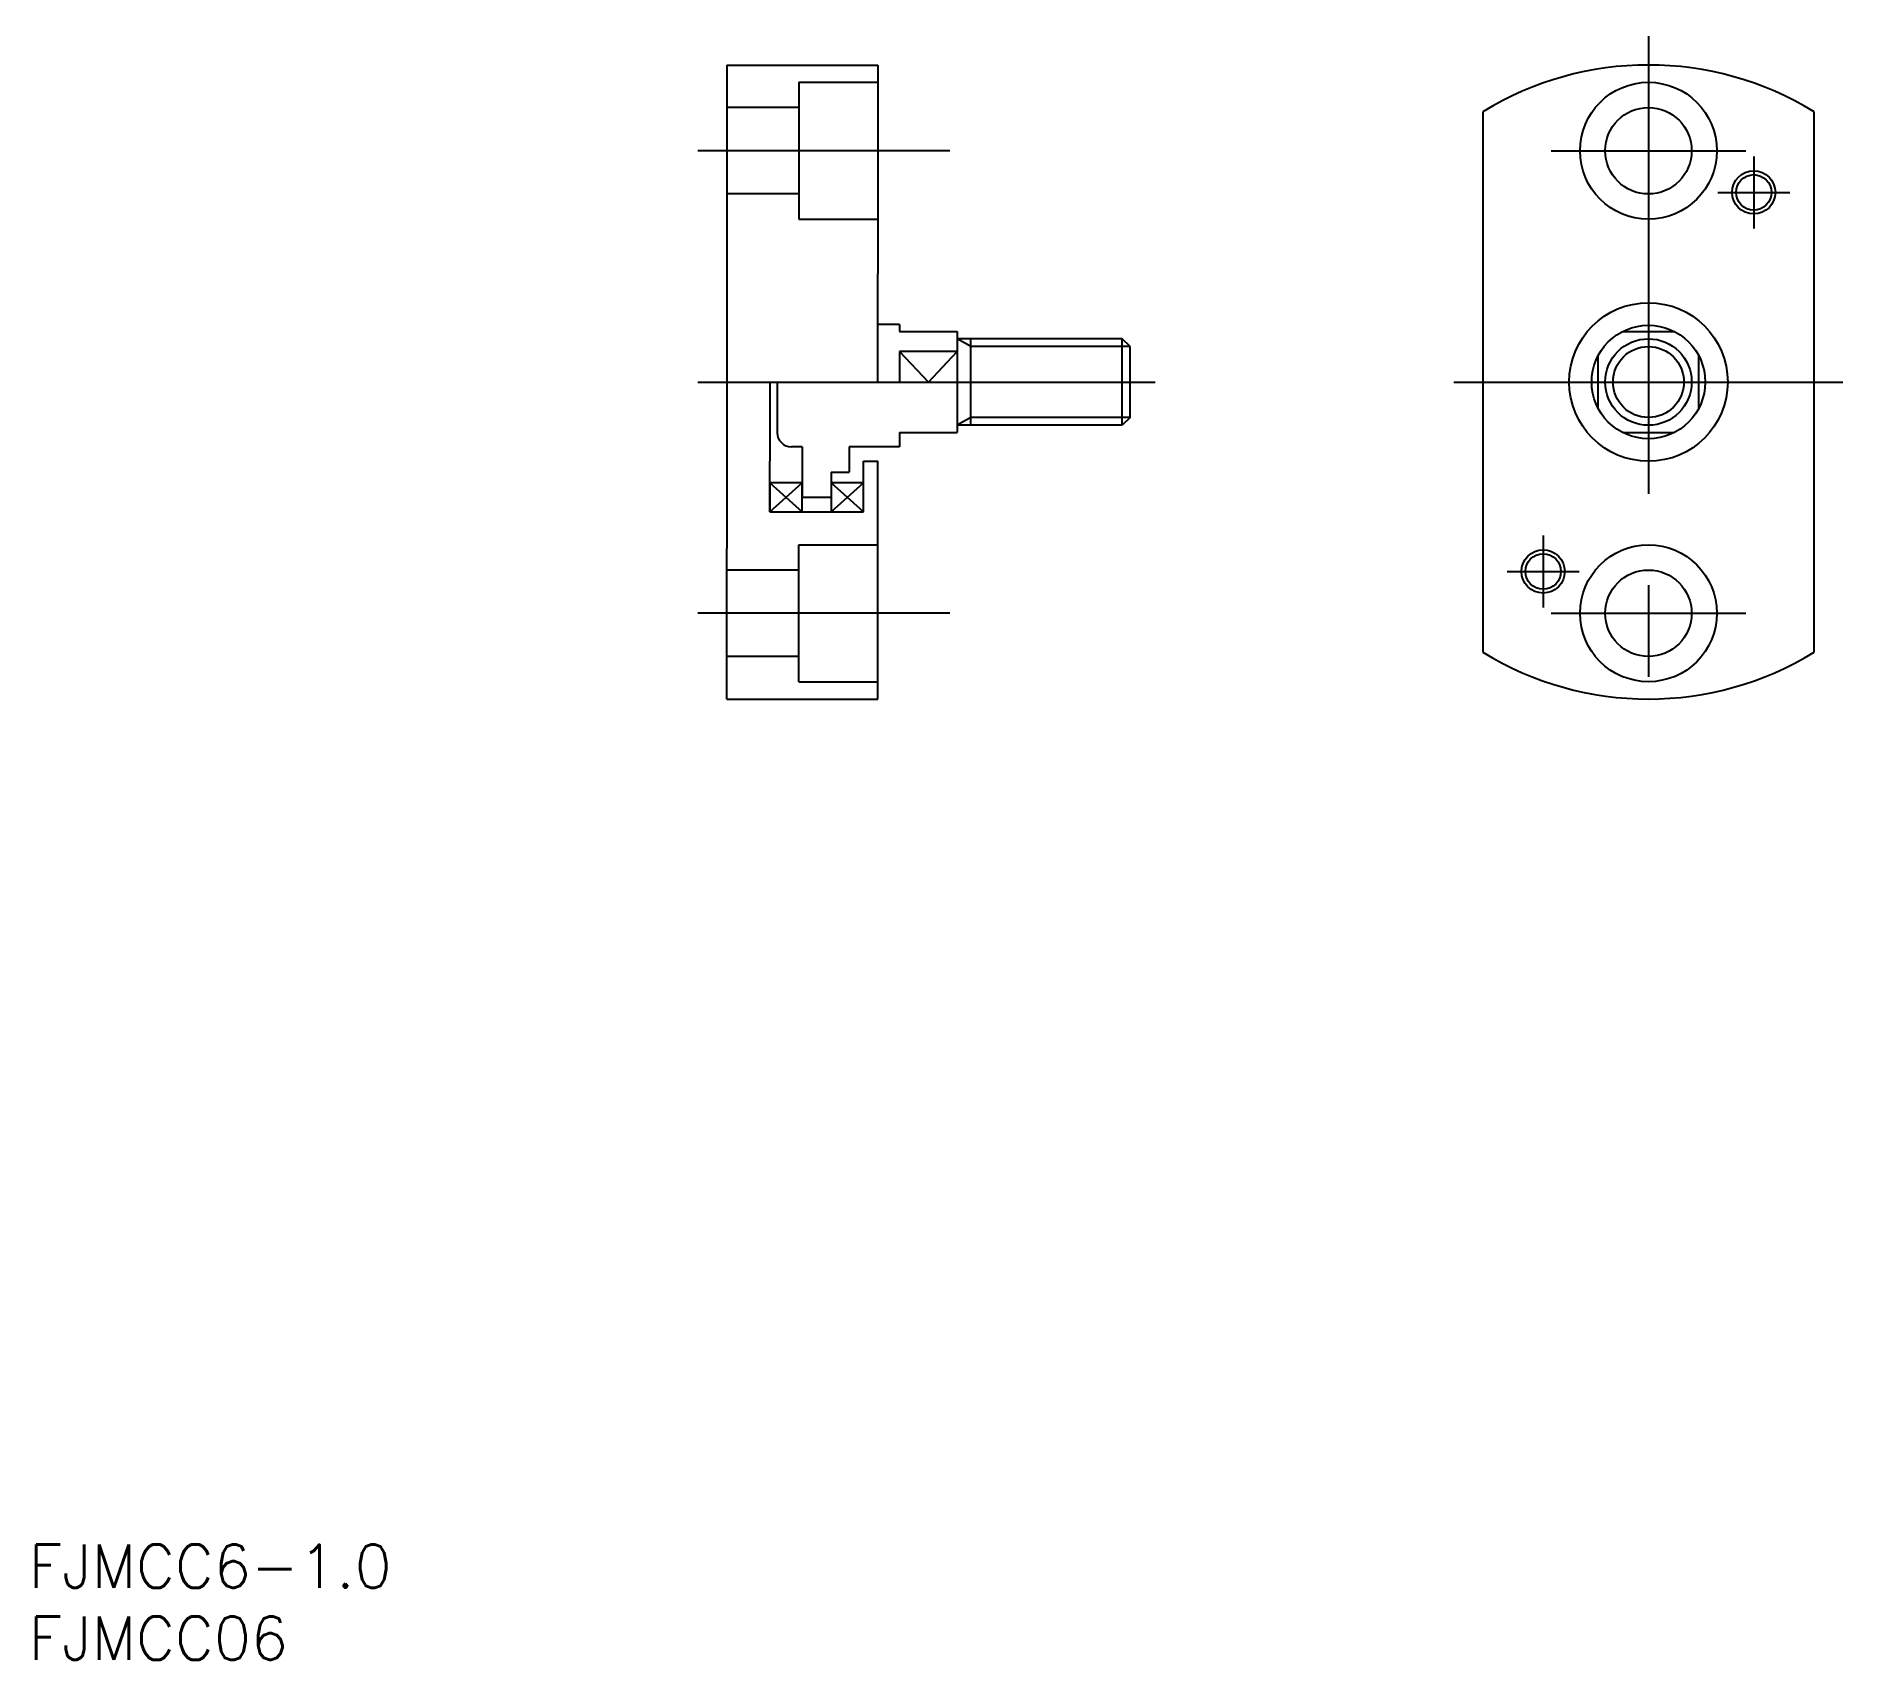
# Model space of a CAD drawing. Extents: x 49 to 174, y 4 to 117.
import ezdxf
from ezdxf.enums import TextEntityAlignment as Align

# ---------------------------------------------------------------- set-up
doc = ezdxf.new("R2010")
doc.units = 0
doc.linetypes.add('CENTER', pattern=[50.8, 31.75, -6.35, 6.35, -6.35])
doc.linetypes.add('DASHED', pattern=[19.05, 12.7, -6.35])
doc.layers.get('0').update_dxf_attribs({"linetype": 'CONTINUOUS'})
doc.layers.add('CENTER', color=1, linetype='CENTER')
doc.styles.get("Standard").update_dxf_attribs({"font": 'txt.shx', "bigfont": 'bigfont.shx'})

msp = doc.modelspace()

# ---------------------------------------------------------------- linework, layer by layer
at = {"color": 7, "linetype": 'CONTINUOUS'}
for p, q in [((96.96, 114.65), (96.96, 98.5)), ((96.96, 114.65), (107.46, 114.65)), ((107.46, 114.65), (107.46, 100.15)), ((149.45, 111.41), (149.45, 73.9)), ((172.45, 73.9), (172.45, 111.41)), ((107.46, 92.65), (107.46, 100.15)), ((96.96, 98.5), (96.96, 81.1)), ((108.96, 96.65), (107.46, 96.65)), ((108.96, 96.65), (108.96, 96.15)), ((108.96, 96.15), (112.96, 96.15)), ((112.96, 96.15), (112.96, 92.65)), ((124.42, 95.65), (112.96, 95.65)), ((113.9, 89.65), (113.9, 95.65)), ((124.42, 89.65), (124.42, 95.65)), ((124.96, 95.11), (124.42, 95.65)), ((159.14, 96.15), (162.75, 96.15)), ((108.96, 94.76), (108.96, 92.65)), ((112.96, 94.76), (108.96, 94.76)), ((108.96, 94.76), (110.96, 92.65)), ((110.96, 92.65), (112.96, 94.76)), ((124.96, 90.19), (124.96, 95.11)), ((157.45, 90.85), (157.45, 94.46)), ((164.45, 90.85), (164.45, 94.46)), ((99.96, 92.65), (99.96, 87.15)), ((100.46, 92.65), (100.46, 89.15)), ((112.96, 92.65), (112.96, 89.15)), ((108.96, 89.15), (108.96, 88.15)), ((108.96, 89.15), (112.96, 89.15)), ((124.42, 89.65), (112.96, 89.65)), ((124.96, 90.19), (124.42, 89.65)), ((159.14, 89.15), (162.75, 89.15)), ((102.21, 88.15), (101.46, 88.15)), ((102.21, 88.15), (102.21, 84.65)), ((105.46, 88.15), (105.46, 86.4)), ((108.96, 88.15), (105.46, 88.15)), ((99.96, 83.65), (99.96, 87.15)), ((106.46, 87.15), (107.46, 87.15)), ((106.46, 83.65), (106.46, 87.15)), ((107.46, 70.65), (107.46, 87.15)), ((99.96, 85.65), (99.96, 83.65)), ((99.96, 85.65), (102.21, 83.65)), ((99.96, 83.65), (102.21, 85.65)), ((102.21, 85.65), (99.96, 85.65)), ((102.21, 83.65), (102.21, 85.65)), ((104.21, 86.4), (104.21, 84.65)), ((104.21, 86.4), (105.46, 86.4)), ((104.21, 85.65), (104.21, 83.65)), ((106.46, 85.65), (104.21, 85.65)), ((106.46, 83.65), (104.21, 85.65)), ((104.21, 83.65), (106.46, 85.65)), ((106.46, 83.65), (106.46, 85.65)), ((102.21, 84.65), (104.21, 84.65)), ((99.96, 83.65), (102.21, 83.65)), ((99.96, 83.65), (106.46, 83.65)), ((104.21, 83.65), (106.46, 83.65)), ((96.96, 70.65), (96.96, 81.1)), ((96.96, 70.65), (107.46, 70.65))]:
    msp.add_line(p, q, dxfattribs=at)
at = {"color": 3, "linetype": 'DASHED'}
for p, q in [((101.96, 113.45), (101.96, 103.95)), ((101.96, 113.45), (107.46, 113.45)), ((101.96, 111.7), (96.96, 111.7)), ((101.96, 105.7), (96.96, 105.7)), ((101.96, 103.95), (107.46, 103.95)), ((101.96, 71.85), (101.96, 81.35)), ((101.96, 81.35), (107.46, 81.35)), ((101.96, 79.6), (96.96, 79.6)), ((101.96, 73.6), (96.96, 73.6)), ((101.96, 71.85), (107.46, 71.85))]:
    msp.add_line(p, q, dxfattribs=at)
at = {"color": 3, "linetype": 'CONTINUOUS'}
for p, q in [((113.9, 95.11), (112.96, 95.65)), ((124.96, 95.11), (113.9, 95.11)), ((113.9, 90.19), (112.96, 89.65)), ((124.96, 90.19), (113.9, 90.19))]:
    msp.add_line(p, q, dxfattribs=at)
at = {"color": 7, "linetype": 'CONTINUOUS'}
for centre, radius in [((160.95, 108.7), 4.75), ((160.95, 108.7), 3), ((168.26, 105.81), 1.23), ((160.95, 92.65), 5.5), ((160.95, 92.65), 3.94), ((160.95, 92.65), 3), ((153.64, 79.5), 1.23), ((160.95, 76.6), 4.75), ((160.95, 76.6), 3)]:
    msp.add_circle(centre, radius, dxfattribs=at)
at = {"color": 3, "linetype": 'CONTINUOUS'}
for centre, radius in [((168.26, 105.81), 1.5), ((160.95, 92.65), 2.46), ((153.64, 79.5), 1.5)]:
    msp.add_circle(centre, radius, dxfattribs=at)
at = {"color": 7, "linetype": 'CONTINUOUS'}
for centre, radius, start, end in [((160.95, 92.65), 22, 58.4846, 121.5154), ((101.46, 89.15), 1, 180, 270), ((160.95, 92.65), 22, 238.4846, 301.5154)]:
    msp.add_arc(centre, radius, start, end, dxfattribs=at)
at = {"layer": 'CENTER', "color": 1, "linetype": 'CENTER'}
for p, q in [((160.95, 116.65), (160.95, 68.65)), ((112.46, 108.7), (94.96, 108.7)), ((154.2, 108.7), (167.7, 108.7)), ((168.26, 108.31), (168.26, 103.31)), ((165.76, 105.81), (170.76, 105.81)), ((94.96, 92.65), (126.96, 92.65)), ((147.45, 92.65), (174.45, 92.65)), ((153.64, 82), (153.64, 77)), ((151.14, 79.5), (156.14, 79.5)), ((112.46, 76.6), (94.96, 76.6)), ((154.2, 76.6), (167.7, 76.6))]:
    msp.add_line(p, q, dxfattribs=at)

# ---------------------------------------------------------------- texts
at = {"color": 7, "linetype": 'CONTINUOUS'}
for s, p in [('FJMCC6-1.0', (48.5, 10.47)), ('FJMCC06', (48.5, 5.47))]:
    msp.add_text(s, height=3, dxfattribs=at).set_placement(p, align=Align.MIDDLE_LEFT)

doc.saveas('drawing.dxf')
